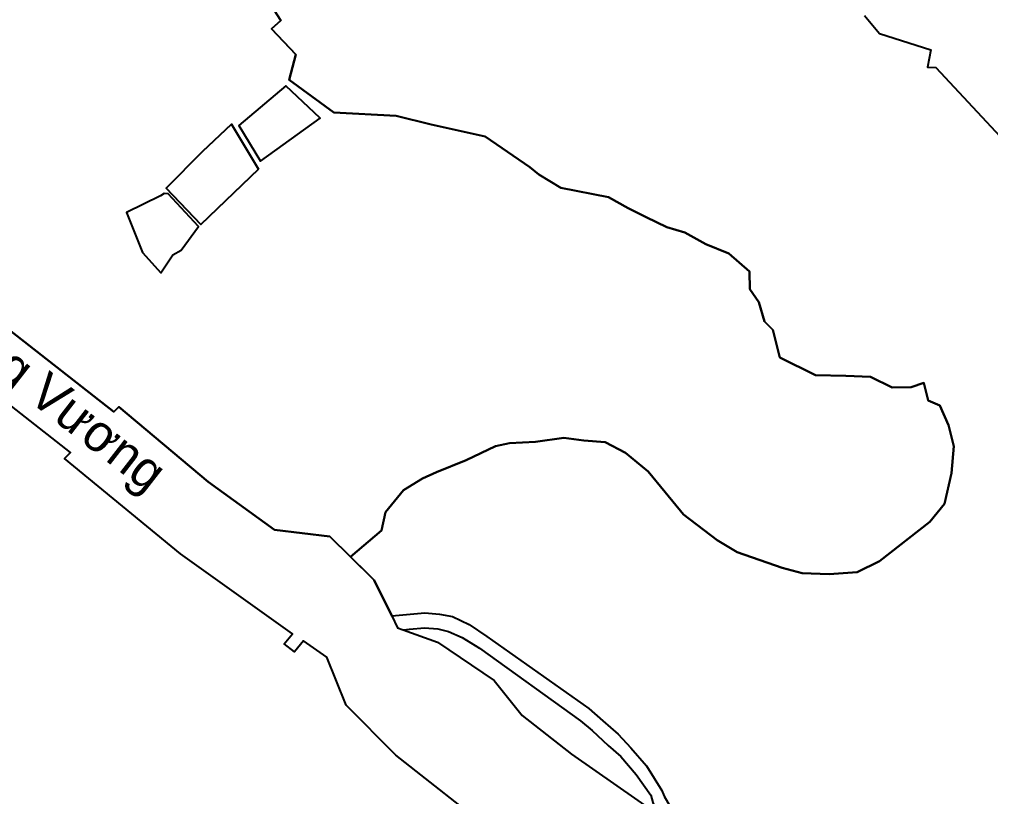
# Model space of a CAD drawing. Extents: x 548434 to 553028, y 1835329 to 1842282.
# Drawn here: x 550485.3 to 550981, y 1840260.9 to 1840657.8 of the extents above; entities that cross this region are included whole.
import ezdxf

# ---------------------------------------------------------------- set-up
doc = ezdxf.new("R2010")
doc.units = 0
doc.layers.add('Level 30', color=7, linetype='Continuous')
doc.layers.add('Level 5', color=7, linetype='Continuous')

msp = doc.modelspace()

# ---------------------------------------------------------------- linework, layer by layer
at = {"layer": 'Level 30'}
for points in [[(550670.12, 1840396.79), (550654.3359, 1840383.3306), (550643.66, 1840393.8), (550615.43, 1840397.18), (550581.65, 1840421.68), (550536.1, 1840459.99), (550533.4205, 1840457.4511), (550480.0251, 1840499.2788), (550455.8561, 1840518.2118), (550439.7331, 1840530.5148), (550423.1169, 1840542.5178), (550405.84, 1840553.9561), (550387.9192, 1840564.4435), (550368.6834, 1840573.9643), (550349.176, 1840581.7673), (550339.6751, 1840584.7113), (550326.81, 1840592.94), (550306.85, 1840605.19), (550309.45, 1840613.28), (550316.17, 1840623.47), (550322.38, 1840670.87)], [(550610.08, 1840670.81), (550618.75, 1840657.29), (550614.03, 1840653.05), (550626.43, 1840639.85), (550623.03, 1840626.98), (550645.7, 1840610.32), (550677.67, 1840608.56), (550695.49, 1840604.17), (550723.07, 1840598.01)], [(550675.3305, 1840353.2358), (550666.4, 1840371.5), (550654.3359, 1840383.3306), (550670.12, 1840396.79), (550672.2, 1840406.19), (550681.4, 1840417.37), (550690.98, 1840423.45), (550698.2, 1840426.62), (550713.24, 1840432.73), (550728.3, 1840439.89), (550735.49, 1840441.44), (550748.66, 1840442.08), (550763.1, 1840444.2), (550773.31, 1840442.79), (550784.27, 1840441.84), (550794.65, 1840436.54), (550806.19, 1840426.99), (550814.96, 1840416.42), (550824.26, 1840405.05), (550841.37, 1840391.9), (550851.73, 1840385.83), (550874.54, 1840377.8), (550884.8, 1840374.98), (550898.58, 1840374.43), (550912.89, 1840375.58), (550924.34, 1840381.1), (550949.9, 1840401.2), (550957.43, 1840410.36), (550961.09, 1840426.02), (550962.15, 1840439.83), (550959.55, 1840450.58), (550955.16, 1840460.63), (550949.18, 1840463.14), (550946.87, 1840472.25), (550940.46, 1840469.93), (550930.74, 1840469.92), (550919.62, 1840475.32), (550907.18, 1840475.81), (550891.69, 1840476.1), (550873.48, 1840485.19), (550869.91, 1840499.29), (550865.68, 1840503.57), (550862.67, 1840513.37), (550858.15, 1840520.02), (550857.92, 1840529.14), (550847.35, 1840538.21), (550835.68, 1840543), (550824.92, 1840549.02), (550815.7, 1840551.69), (550805.28, 1840556.78), (550796.07, 1840561.39), (550785.89, 1840566.97), (550761.64, 1840571.82), (550750.49, 1840578.62), (550745.8, 1840582.35), (550723.07, 1840598.01), (550695.49, 1840604.17), (550677.67, 1840608.56), (550645.7, 1840610.32), (550623.03, 1840626.98), (550626.43, 1840639.85), (550614.03, 1840653.05), (550618.75, 1840657.29), (550610.08, 1840670.81)], [(550916.6, 1840659.84), (550924.32, 1840650.55), (550950.43, 1840642.29), (550948.75, 1840633.34), (550952.99, 1840633.31), (551006.99, 1840575.37)], [(550638.76, 1840607.38), (550621.26, 1840623.95), (550597.27, 1840603.63), (550608.3, 1840585.42), (550638.76, 1840607.38)], [(550607.39, 1840581.31), (550577.85, 1840553.08), (550560.17, 1840571.7), (550578.77, 1840590.36), (550593.58, 1840604.24), (550607.39, 1840581.31)], [(550723.07, 1840598.01), (550745.8, 1840582.35), (550750.49, 1840578.62), (550761.64, 1840571.82), (550785.89, 1840566.97), (550796.07, 1840561.39), (550805.28, 1840556.78), (550815.7, 1840551.69), (550824.92, 1840549.02), (550835.68, 1840543), (550847.35, 1840538.21), (550857.92, 1840529.14), (550858.15, 1840520.02), (550862.67, 1840513.37), (550865.68, 1840503.57), (550869.91, 1840499.29), (550873.48, 1840485.19), (550891.69, 1840476.1), (550907.18, 1840475.81), (550919.62, 1840475.32), (550930.74, 1840469.92), (550940.46, 1840469.93), (550946.87, 1840472.25), (550949.18, 1840463.14), (550955.16, 1840460.63), (550959.55, 1840450.58), (550962.15, 1840439.83), (550961.09, 1840426.02), (550957.43, 1840410.36), (550949.9, 1840401.2), (550924.34, 1840381.1), (550912.89, 1840375.58), (550898.58, 1840374.43), (550884.8, 1840374.98), (550874.54, 1840377.8), (550851.73, 1840385.83), (550841.37, 1840391.9), (550824.26, 1840405.05), (550814.96, 1840416.42), (550806.19, 1840426.99), (550794.65, 1840436.54), (550784.27, 1840441.84), (550773.31, 1840442.79), (550763.1, 1840444.2), (550748.66, 1840442.08), (550735.49, 1840441.44), (550728.3, 1840439.89), (550713.24, 1840432.73), (550698.2, 1840426.62), (550690.98, 1840423.45), (550681.4, 1840417.37), (550672.2, 1840406.19), (550670.12, 1840396.79)], [(550576.66, 1840551.99), (550561.29, 1840568.68), (550559.26, 1840568.86), (550557.32, 1840567.79), (550539.91, 1840559.12), (550548.05, 1840538.7), (550557.56, 1840528.37), (550563.54, 1840537.56), (550567.94, 1840539.92), (550576.66, 1840551.99)], [(550480.0251, 1840499.2788), (550533.4205, 1840457.4511), (550536.1, 1840459.99), (550581.65, 1840421.68), (550615.43, 1840397.18), (550643.66, 1840393.8), (550654.3359, 1840383.3306), (550662.9804, 1840374.8534), (550666.4, 1840371.5), (550675.3305, 1840353.2358), (550678.36, 1840347.04), (550681.2443, 1840346.0016), (550698.72, 1840339.71), (550727.67, 1840320.23), (550741.88, 1840302.35), (550767.07, 1840282.63), (550811.6463, 1840251.4866)], [(550727.55, 1840242.61), (550677.41, 1840282.04), (550652.11, 1840307.63), (550642.27, 1840332.1), (550630.32, 1840340.46), (550625.71, 1840334.88), (550620.44, 1840338.91), (550624.6, 1840343.98), (550567.58, 1840384.86), (550508.2448, 1840433.5961), (550511.4045, 1840436.5901), (550437.5214, 1840494.4659)], [(550675.3305, 1840353.2358), (550692.18, 1840354.85), (550699.69, 1840354.17), (550706.32, 1840352.86), (550714.88, 1840348.75), (550723.89, 1840342.76), (550776, 1840305.98), (550783.08, 1840299.63), (550790.93, 1840292.8), (550797.4, 1840285.88), (550805.35, 1840276.61), (550813.26, 1840264.1), (550814.46, 1840261.06), (550824.3053, 1840244.0809)], [(550675.3305, 1840353.2358), (550678.36, 1840347.04), (550681.2443, 1840346.0016)], [(550681.2443, 1840346.0016), (550684.45, 1840346.42), (550691.99, 1840347.15), (550698.91, 1840346.61), (550704.24, 1840345.21), (550711.24, 1840342.25), (550720.13, 1840336.68), (550771.75, 1840299.6), (550777.58, 1840294.61), (550785.82, 1840287.08), (550792.28, 1840281.45), (550800.06, 1840272.23), (550807.52, 1840261.61), (550808.53, 1840257.86), (550811.6463, 1840251.4866)], [(550681.2443, 1840346.0016), (550698.72, 1840339.71), (550727.67, 1840320.23), (550741.88, 1840302.35), (550767.07, 1840282.63), (550811.6463, 1840251.4866)]]:
    msp.add_lwpolyline(points, dxfattribs=at)
for points in [[(550608.3, 1840585.42), (550638.76, 1840607.38), (550621.26, 1840623.95), (550597.27, 1840603.63)], [(550607.39, 1840581.31), (550593.58, 1840604.24), (550578.77, 1840590.36), (550560.17, 1840571.7), (550577.85, 1840553.08)], [(550567.94, 1840539.92), (550576.66, 1840551.99), (550561.29, 1840568.68), (550559.26, 1840568.86), (550557.32, 1840567.79), (550539.91, 1840559.12), (550548.05, 1840538.7), (550557.56, 1840528.37), (550563.54, 1840537.56)]]:
    msp.add_lwpolyline(points, close=True, dxfattribs=at)

# ---------------------------------------------------------------- texts
at = {"layer": 'Level 5'}
msp.add_text('Đường Hùng Vương', height=18.932706, rotation=322.112269, dxfattribs=at).set_placement((550366.785, 1840558.81))

doc.saveas('drawing.dxf')
